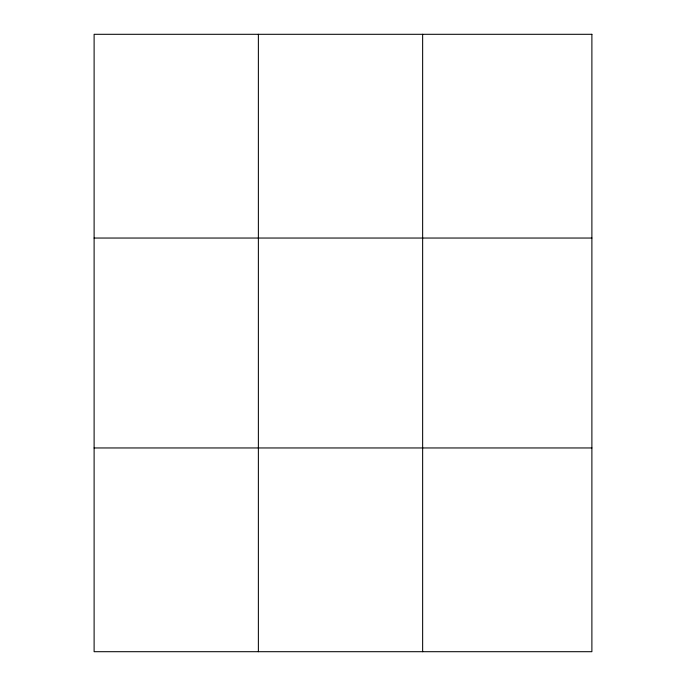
<?xml version="1.0" encoding="UTF-8"?>
<svg xmlns="http://www.w3.org/2000/svg" width="686" height="686" viewBox="0 0 686 686"><rect width="100%" height="100%" fill="white"/><g stroke="black" fill="none" stroke-linecap="round" stroke-linejoin="round"><path stroke-width="1.03" d="M258.373 651.7L258.373 34.3M422.645 651.7L422.645 34.3M94.111 238.042L591.889 238.042M94.111 447.958L591.889 447.958M591.889 34.3L591.889 651.7L94.111 651.7L94.111 34.3L591.889 34.3"/></g></svg>
